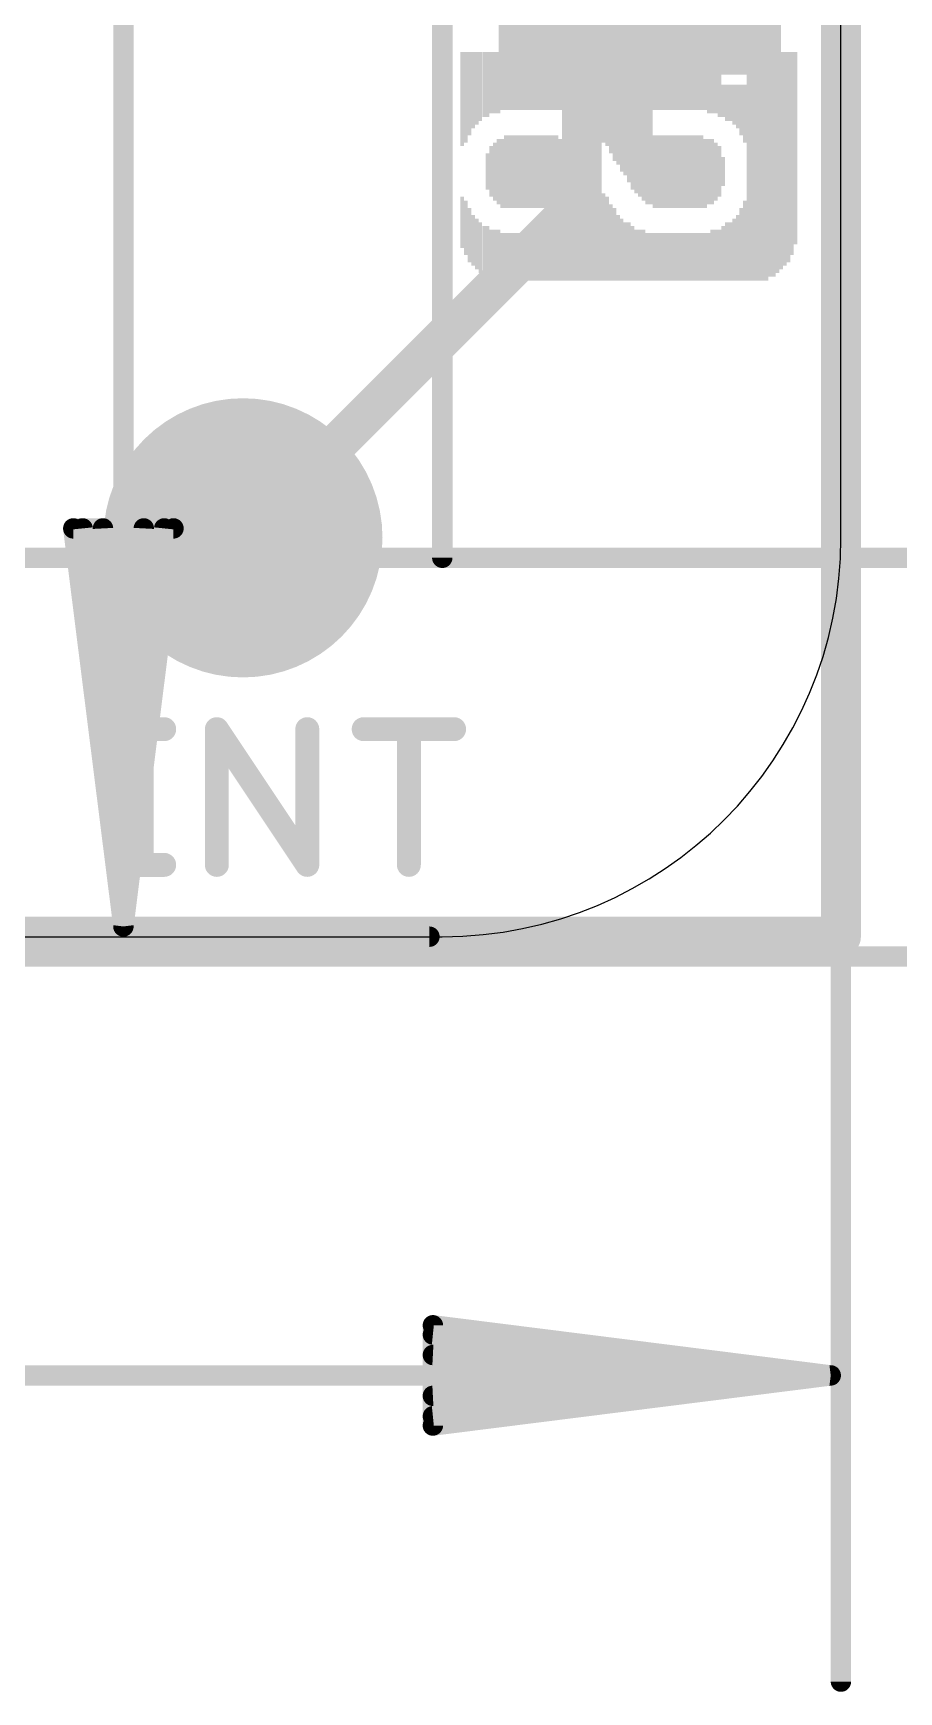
# Model space of a CAD drawing. Extents: x -3.8 to 34.1, y -4.8 to 24.4.
# Drawn here: x 20.25 to 25.77, y -4.81 to 5.75 of the extents above; entities that cross this region are included whole.
import ezdxf

# ---------------------------------------------------------------- set-up
doc = ezdxf.new("R2010")
doc.units = 0
for name, color, linetype in [('1', 12, 'CONTINUOUS'), ('16', 5, 'CONTINUOUS'), ('17', 110, 'CONTINUOUS'), ('20', 53, 'CONTINUOUS'), ('21', 40, 'CONTINUOUS'), ('22', 6, 'CONTINUOUS'), ('47', 253, 'CONTINUOUS')]:
    doc.layers.add(name, color=color, linetype=linetype)

# ---------------------------------------------------------------- blocks, each defined once
blk = doc.blocks.new('RECT')
blk.add_solid([(-0.5, -0.5), (0.5, -0.5), (-0.5, 0.5), (0.5, 0.5)])
blk = doc.blocks.new('ROUNDP')
at = {"const_width": 0.5}
blk.add_lwpolyline([(0, -0.25, 1), (0, 0.25, 1), (0, -0.25)], format="xyb", dxfattribs=at)

msp = doc.modelspace()

# ---------------------------------------------------------------- linework, layer by layer
at = {"layer": '1', "const_width": 0.254}
for points in [[(25.4, 17.78), (25.4, 0)], [(25.4, 0), (0, 0)]]:
    msp.add_lwpolyline(points, dxfattribs=at)
at = {"layer": '1', "const_width": 0.127}
for points in [[(25.4, -0.0635, 1), (25.4, 0.0635)], [(25.3365, 0, 1), (25.4635, 0)]]:
    msp.add_lwpolyline(points, format="xyb", dxfattribs=at)
at = {"layer": '16', "const_width": 0.254}
for points in [[(25.4, 17.78), (25.4, 0)], [(23.749, 9.271), (23.749, 4.699)], [(23.749, 4.699), (21.59, 2.54)], [(25.4, 0), (0, 0)]]:
    msp.add_lwpolyline(points, dxfattribs=at)
at = {"layer": '16', "const_width": 0.127}
for points in [[(23.6855, 4.699, 1), (23.8125, 4.699)], [(23.7939, 4.6541, 1), (23.7041, 4.7439)], [(21.5451, 2.5849, 1), (21.6349, 2.4951)], [(25.4, -0.0635, 1), (25.4, 0.0635)], [(25.3365, 0, 1), (25.4635, 0)]]:
    msp.add_lwpolyline(points, format="xyb", dxfattribs=at)
at = {"layer": '20'}
for p, q in [((25.4, 2.54), (25.4, 15.24)), ((2.54, 0), (22.86, 0))]:
    msp.add_line(p, q, dxfattribs=at)
msp.add_arc((22.86, 2.54), 2.54, 270, 0, dxfattribs=at)
at = {"layer": '21', "const_width": 0.1524}
for points in [[(20.7998, 1.3215), (21.088, 1.3215)], [(20.9439, 0.4572), (20.9439, 1.3215)], [(21.4235, 0.4572), (21.4235, 1.3215)], [(21.4235, 1.3215), (21.9997, 0.4572)], [(21.9997, 0.4572), (21.9997, 1.3215)], [(22.359, 1.3215), (22.9353, 1.3215)], [(22.6471, 0.4572), (22.6471, 1.3215)], [(20.7998, 0.4572), (21.088, 0.4572)]]:
    msp.add_lwpolyline(points, dxfattribs=at)
at = {"layer": '21', "const_width": 0.0762}
for points in [[(20.7998, 1.3596, 1), (20.7998, 1.2834)], [(20.982, 1.3215, 1), (20.9058, 1.3215)], [(21.088, 1.2834, 1), (21.088, 1.3596)], [(21.4552, 1.3427, 1), (21.3918, 1.3004)], [(21.4616, 1.3215, 1), (21.3854, 1.3215)], [(22.0378, 1.3215, 1), (21.9616, 1.3215)], [(22.359, 1.3596, 1), (22.359, 1.2834)], [(22.6852, 1.3215, 1), (22.609, 1.3215)], [(22.9353, 1.2834, 1), (22.9353, 1.3596)], [(20.7998, 0.4953, 1), (20.7998, 0.4191)], [(21.088, 0.4191, 1), (21.088, 0.4953)], [(20.9058, 0.4572, 1), (20.982, 0.4572)], [(21.3854, 0.4572, 1), (21.4616, 0.4572)], [(21.9616, 0.4572, 1), (22.0378, 0.4572)], [(21.968, 0.4361, 1), (22.0314, 0.4783)], [(22.609, 0.4572, 1), (22.6852, 0.4572)]]:
    msp.add_lwpolyline(points, format="xyb", dxfattribs=at)
at = {"layer": '47', "const_width": 0.13}
for points in [[(22.86, 2.413), (22.86, 22.016)], [(20.828, 0.065), (20.828, 16.445)], [(25.4, 9.017), (25.4, -4.744)], [(20.828, 0.065), (20.5088, 2.6)], [(20.5088, 2.6), (21.1472, 2.6)], [(20.828, 0.065), (20.568, 2.6)], [(20.828, 0.065), (20.698, 2.6)], [(21.1472, 2.6), (20.828, 0.065)], [(20.958, 2.6), (20.828, 0.065)], [(21.088, 2.6), (20.828, 0.065)], [(12.7, 2.413), (31.287, 2.413)], [(11.43, 0), (22.778, 0)], [(13.208, -0.127), (34.081, -0.127)], [(25.335, -2.794), (22.8, -2.4748)], [(22.8, -2.4748), (22.8, -3.1132)], [(25.335, -2.794), (22.8, -2.534)], [(25.335, -2.794), (22.8, -2.664)], [(25.335, -2.794), (0.065, -2.794)], [(22.8, -3.1132), (25.335, -2.794)], [(22.8, -2.924), (25.335, -2.794)], [(22.8, -3.054), (25.335, -2.794)]]:
    msp.add_lwpolyline(points, dxfattribs=at)
at = {"layer": '47', "const_width": 0.065}
for points in [[(20.541, 2.6041, 1), (20.4765, 2.5959)], [(20.5088, 2.6325, 1), (20.5088, 2.5675)], [(20.6003, 2.6033, 1), (20.5357, 2.5967)], [(20.7305, 2.6017, 1), (20.6655, 2.5983)], [(20.9905, 2.5983, 1), (20.9255, 2.6017)], [(21.1203, 2.5967, 1), (21.0557, 2.6033)], [(21.1795, 2.5959, 1), (21.115, 2.6041)], [(21.1472, 2.5675, 1), (21.1472, 2.6325)], [(22.8275, 2.413, 1), (22.8925, 2.413)], [(20.7958, 0.0691, 1), (20.8602, 0.0609)], [(20.7957, 0.0683, 1), (20.8603, 0.0617)], [(20.7955, 0.0633, 1), (20.8605, 0.0667)], [(20.7955, 0.0667, 1), (20.8605, 0.0633)], [(20.7955, 0.065, 1), (20.8605, 0.065)], [(20.7957, 0.0617, 1), (20.8603, 0.0683)], [(20.7958, 0.0609, 1), (20.8602, 0.0691)], [(22.778, -0.0325, 1), (22.778, 0.0325)], [(22.8041, -2.4425, 1), (22.7959, -2.507)], [(22.8325, -2.4748, 1), (22.7675, -2.4748)], [(22.8033, -2.5017, 1), (22.7967, -2.5663)], [(22.8017, -2.6315, 1), (22.7983, -2.6965)], [(25.3391, -2.8262, 1), (25.3309, -2.7618)], [(25.3309, -2.8262, 1), (25.3391, -2.7618)], [(25.3383, -2.8263, 1), (25.3317, -2.7617)], [(25.3317, -2.8263, 1), (25.3383, -2.7617)], [(25.3333, -2.8265, 1), (25.3367, -2.7615)], [(25.3367, -2.8265, 1), (25.3333, -2.7615)], [(25.335, -2.8265, 1), (25.335, -2.7615)], [(22.7983, -2.8915, 1), (22.8017, -2.9565)], [(22.7967, -3.0217, 1), (22.8033, -3.0863)], [(22.7959, -3.081, 1), (22.8041, -3.1455)], [(22.7675, -3.1132, 1), (22.8325, -3.1132)], [(25.3675, -4.744, 1), (25.4325, -4.744)]]:
    msp.add_lwpolyline(points, format="xyb", dxfattribs=at)

# ---------------------------------------------------------------- block references
at = {"layer": '1', "xscale": 1.8, "yscale": 1.2, "rotation": 180}
msp.add_blockref('RECT', (24.119, 6.09), dxfattribs=at)
at = {"layer": '17', "xscale": 1.778, "yscale": 1.778, "rotation": 90}
msp.add_blockref('ROUNDP', (21.59, 2.54), dxfattribs=at)
msp.add_blockref('ROUNDP', (21.59, 2.54), dxfattribs=at)
at = {"layer": '22', "rotation": 90}
for p, xscale, yscale in [((22.987, 5.334), 0.5994, 0.0229), ((23.01, 5.3454), 0.5766, 0.0231), ((23.0331, 5.3683), 0.5309, 0.0231), ((23.0562, 5.3912), 0.4851, 0.0231), ((23.0793, 5.4026), 0.4623, 0.0231), ((23.1024, 5.414), 0.4394, 0.0231), ((23.1256, 5.4267), 0.414, 0.0231), ((23.1487, 5.4267), 0.414, 0.0231), ((23.1718, 5.4381), 0.3912, 0.0231), ((23.1949, 5.4381), 0.3912, 0.0231), ((23.218, 5.4381), 0.3912, 0.0231), ((23.241, 5.4496), 0.3683, 0.0229), ((23.264, 5.4496), 0.3683, 0.0231), ((23.2871, 5.4496), 0.3683, 0.0231), ((23.3102, 5.4496), 0.3683, 0.0231), ((23.3333, 5.4496), 0.3683, 0.0231), ((23.3564, 5.4496), 0.3683, 0.0231), ((23.3796, 5.4496), 0.3683, 0.0231), ((23.4027, 5.4496), 0.3683, 0.0231), ((23.4258, 5.4496), 0.3683, 0.0231), ((23.4489, 5.4496), 0.3683, 0.0231), ((23.472, 5.4496), 0.3683, 0.0231), ((23.495, 5.4496), 0.3683, 0.0229), ((23.518, 5.4496), 0.3683, 0.0231), ((23.5411, 5.4496), 0.3683, 0.0231), ((23.5642, 5.4496), 0.3683, 0.0231), ((23.5873, 5.4496), 0.3683, 0.0231), ((23.6104, 5.4496), 0.3683, 0.0231), ((23.6336, 5.4496), 0.3683, 0.0231), ((23.6567, 5.4496), 0.3683, 0.0231), ((23.6798, 5.4381), 0.3912, 0.0231), ((23.7029, 5.4381), 0.3912, 0.0231), ((23.726, 5.4267), 0.414, 0.0231), ((23.749, 5.4267), 0.414, 0.0229), ((23.772, 5.414), 0.4394, 0.0231), ((23.7951, 5.4026), 0.4623, 0.0231), ((23.8182, 5.3912), 0.4851, 0.0231), ((23.8413, 5.3797), 0.508, 0.0231), ((23.8644, 5.3683), 0.5309, 0.0231), ((23.8876, 5.3454), 0.5766, 0.0231), ((23.9107, 5.334), 0.5994, 0.0231), ((23.9338, 5.3111), 0.6452, 0.0231), ((23.9569, 5.287), 0.6934, 0.0231), ((23.98, 5.2756), 0.7163, 0.0231), ((24.003, 5.2527), 0.762, 0.0229), ((24.026, 5.2413), 0.7849, 0.0231), ((24.0491, 5.2184), 0.8306, 0.0231), ((24.0722, 5.1956), 0.8763, 0.0231), ((24.0953, 5.1841), 0.8992, 0.0231), ((24.1184, 5.1727), 0.922, 0.0231), ((24.1416, 5.16), 0.9474, 0.0231), ((24.1647, 5.1486), 0.9703, 0.0231), ((24.1878, 5.1486), 0.9703, 0.0231), ((24.2109, 5.4496), 0.3683, 0.0231), ((24.234, 5.4496), 0.3683, 0.0231), ((24.257, 5.4496), 0.3683, 0.0229), ((24.28, 5.4496), 0.3683, 0.0231), ((24.3031, 5.4496), 0.3683, 0.0231), ((24.3262, 5.4496), 0.3683, 0.0231), ((24.3493, 5.4496), 0.3683, 0.0231), ((24.3724, 5.4496), 0.3683, 0.0231), ((24.3956, 5.4496), 0.3683, 0.0231), ((24.4187, 5.4496), 0.3683, 0.0231), ((24.4418, 5.4496), 0.3683, 0.0231), ((24.4649, 5.4496), 0.3683, 0.0231), ((24.488, 5.4496), 0.3683, 0.0231), ((24.511, 5.4496), 0.3683, 0.0229), ((24.534, 5.4496), 0.3683, 0.0231), ((24.5571, 5.4381), 0.3912, 0.0231), ((24.5802, 5.4381), 0.3912, 0.0231), ((24.6033, 5.4381), 0.3912, 0.0231), ((24.6264, 5.4267), 0.414, 0.0231), ((24.8111, 4.906), 1.4554, 0.0231), ((24.8342, 4.906), 1.4554, 0.0231), ((24.8573, 4.906), 1.4554, 0.0231), ((24.8804, 4.906), 1.4554, 0.0231), ((24.9036, 4.906), 1.4554, 0.0231), ((24.9267, 4.906), 1.4554, 0.0231), ((24.9498, 4.9187), 1.43, 0.0231), ((24.9729, 4.9187), 1.43, 0.0231), ((24.996, 4.9301), 1.4072, 0.0231), ((25.019, 4.9416), 1.3843, 0.0229), ((25.042, 4.953), 1.3614, 0.0231), ((25.0651, 4.9644), 1.3386, 0.0231), ((25.0882, 4.9873), 1.2929, 0.0231), ((25.1113, 5.0216), 1.2243, 0.0231), ((24.6496, 5.3226), 0.2057, 0.0231), ((24.6727, 5.3099), 0.2311, 0.0231), ((24.6958, 5.3099), 0.2311, 0.0231), ((24.7189, 5.2984), 0.254, 0.0231), ((24.742, 5.287), 0.2769, 0.0231), ((24.765, 5.2641), 0.3226, 0.0229), ((24.788, 5.2413), 0.3683, 0.0231), ((23.218, 4.8717), 0.4166, 0.0231), ((23.241, 4.8603), 0.4394, 0.0229), ((23.264, 4.8717), 0.4623, 0.0231), ((23.2871, 4.8717), 0.4623, 0.0231), ((23.3102, 4.8717), 0.4623, 0.0231), ((23.3333, 4.8717), 0.4623, 0.0231), ((23.3564, 4.8717), 0.4623, 0.0231), ((23.3796, 4.8717), 0.4623, 0.0231), ((23.4027, 4.8717), 0.4623, 0.0231), ((23.4258, 4.8717), 0.4623, 0.0231), ((23.4489, 4.8717), 0.4623, 0.0231), ((23.472, 4.8717), 0.4623, 0.0231), ((23.495, 4.8717), 0.4623, 0.0229), ((23.518, 4.8717), 0.4623, 0.0231), ((23.5411, 4.8717), 0.4623, 0.0231), ((23.5642, 4.8717), 0.4623, 0.0231), ((23.5873, 4.8717), 0.4623, 0.0231), ((23.6104, 4.8603), 0.4394, 0.0231), ((23.6336, 4.6292), 0.9017, 0.0231), ((23.6567, 4.6292), 0.9017, 0.0231), ((24.2109, 4.8717), 0.4623, 0.0231), ((24.234, 4.8717), 0.4623, 0.0231), ((24.257, 4.8717), 0.4623, 0.0229), ((24.28, 4.8717), 0.4623, 0.0231), ((24.3031, 4.8717), 0.4623, 0.0231), ((24.3262, 4.8717), 0.4623, 0.0231), ((24.3493, 4.8717), 0.4623, 0.0231), ((24.3724, 4.8717), 0.4623, 0.0231), ((24.3956, 4.8717), 0.4623, 0.0231), ((24.4187, 4.8717), 0.4623, 0.0231), ((24.4418, 4.8717), 0.4623, 0.0231), ((24.4649, 4.8717), 0.4623, 0.0231), ((24.488, 4.8717), 0.4623, 0.0231), ((24.511, 4.8717), 0.4623, 0.0229), ((24.534, 4.8603), 0.4394, 0.0231), ((24.5571, 4.8717), 0.4166, 0.0231), ((24.5802, 4.8717), 0.4166, 0.0231), ((23.1487, 4.873), 0.2311, 0.0231), ((23.1718, 4.873), 0.3226, 0.0231), ((23.1949, 4.8717), 0.3708, 0.0231), ((23.6798, 4.6177), 0.8788, 0.0231), ((23.7029, 4.6063), 0.856, 0.0231), ((23.726, 4.5949), 0.8331, 0.0231), ((23.749, 4.572), 0.7874, 0.0229), ((24.6033, 4.8717), 0.3708, 0.0231), ((24.6264, 4.873), 0.3226, 0.0231), ((24.6496, 4.873), 0.1854, 0.0231), ((23.772, 4.5479), 0.7391, 0.0231), ((23.7951, 4.5364), 0.7163, 0.0231), ((23.8182, 4.5136), 0.6706, 0.0231), ((23.8413, 4.5022), 0.6477, 0.0231), ((23.8644, 4.4793), 0.602, 0.0231), ((22.987, 4.5491), 0.3251, 0.0229), ((23.01, 4.5136), 0.3454, 0.0231), ((23.8876, 4.4564), 0.5563, 0.0231), ((23.9107, 4.445), 0.5334, 0.0231), ((23.9338, 4.4209), 0.4851, 0.0231), ((24.788, 4.4323), 0.508, 0.0231), ((23.0331, 4.4679), 0.3454, 0.0231), ((23.0562, 4.4336), 0.3226, 0.0231), ((23.0793, 4.4107), 0.3226, 0.0231), ((23.1024, 4.3879), 0.3226, 0.0231), ((23.9569, 4.4094), 0.4623, 0.0231), ((23.98, 4.3866), 0.4166, 0.0231), ((24.003, 4.3752), 0.3937, 0.0229), ((24.026, 4.3637), 0.3708, 0.0231), ((24.0491, 4.3637), 0.3708, 0.0231), ((24.6727, 4.3637), 0.3708, 0.0231), ((24.6958, 4.3637), 0.3708, 0.0231), ((24.7189, 4.3752), 0.3937, 0.0231), ((24.742, 4.3866), 0.4166, 0.0231), ((24.765, 4.4094), 0.4623, 0.0229), ((23.1256, 4.365), 0.3226, 0.0231), ((23.1487, 4.365), 0.3226, 0.0231), ((23.1718, 4.3409), 0.3251, 0.0231), ((23.1949, 4.3409), 0.3251, 0.0231), ((23.218, 4.3409), 0.3251, 0.0231), ((23.241, 4.3294), 0.3023, 0.0229), ((23.264, 4.3294), 0.3023, 0.0231), ((23.2871, 4.3294), 0.3023, 0.0231), ((23.3102, 4.3294), 0.3023, 0.0231), ((23.3333, 4.3294), 0.3023, 0.0231), ((23.3564, 4.3294), 0.3023, 0.0231), ((23.3796, 4.3294), 0.3023, 0.0231), ((23.4027, 4.3294), 0.3023, 0.0231), ((23.4258, 4.3294), 0.3023, 0.0231), ((23.4489, 4.3294), 0.3023, 0.0231), ((23.472, 4.3294), 0.3023, 0.0231), ((23.495, 4.3294), 0.3023, 0.0229), ((23.518, 4.3294), 0.3023, 0.0231), ((23.5411, 4.3294), 0.3023, 0.0231), ((23.5642, 4.3294), 0.3023, 0.0231), ((23.5873, 4.3294), 0.3023, 0.0231), ((23.6104, 4.3294), 0.3023, 0.0231), ((24.0722, 4.3523), 0.348, 0.0231), ((24.0953, 4.3409), 0.3251, 0.0231), ((24.1184, 4.3409), 0.3251, 0.0231), ((24.1416, 4.3409), 0.3251, 0.0231), ((24.1647, 4.3294), 0.3023, 0.0231), ((24.1878, 4.3294), 0.3023, 0.0231), ((24.2109, 4.3294), 0.3023, 0.0231), ((24.234, 4.3294), 0.3023, 0.0231), ((24.257, 4.3294), 0.3023, 0.0229), ((24.28, 4.3294), 0.3023, 0.0231), ((24.3031, 4.3294), 0.3023, 0.0231), ((24.3262, 4.3294), 0.3023, 0.0231), ((24.3493, 4.3294), 0.3023, 0.0231), ((24.3724, 4.3294), 0.3023, 0.0231), ((24.3956, 4.3294), 0.3023, 0.0231), ((24.4187, 4.3294), 0.3023, 0.0231), ((24.4418, 4.3294), 0.3023, 0.0231), ((24.4649, 4.3294), 0.3023, 0.0231), ((24.488, 4.3294), 0.3023, 0.0231), ((24.511, 4.3294), 0.3023, 0.0229), ((24.534, 4.3294), 0.3023, 0.0231), ((24.5571, 4.3294), 0.3023, 0.0231), ((24.5802, 4.3409), 0.3251, 0.0231), ((24.6033, 4.3409), 0.3251, 0.0231), ((24.6264, 4.3409), 0.3251, 0.0231), ((24.6496, 4.3523), 0.348, 0.0231)]:
    msp.add_blockref('RECT', p, dxfattribs=dict(at, xscale=xscale, yscale=yscale))

doc.saveas('drawing.dxf')
